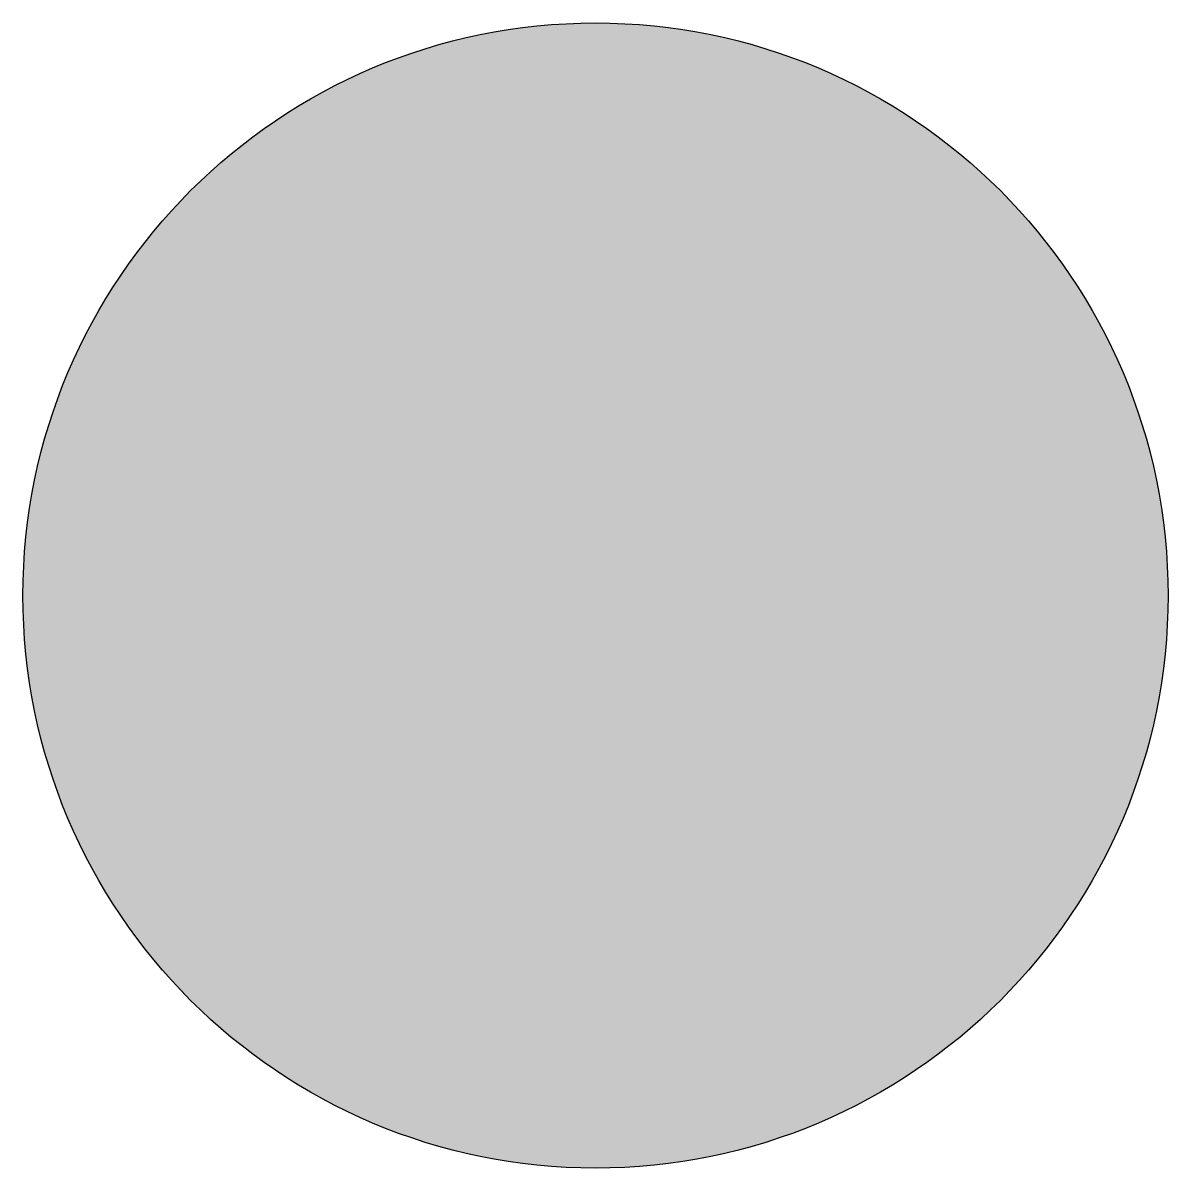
# Model space of a CAD drawing. Header units: millimetres. Extents: x 2744 to 3784, y 1328 to 2368.
import ezdxf

# ---------------------------------------------------------------- set-up
doc = ezdxf.new("R2010")
doc.units = ezdxf.units.MM

msp = doc.modelspace()

# ---------------------------------------------------------------- hatches: boundary and pattern name
at = {"true_color": 0x93278f}
h = msp.add_hatch(color=217, dxfattribs=at)
h.dxf.hatch_style = 1
h.paths.add_polyline_path([(2744.1, 1848.4, 1), (3783.9, 1848.4, 1)])

# ---------------------------------------------------------------- linework, layer by layer
msp.add_circle((3264, 1848.4), 519.9)

doc.saveas('drawing.dxf')
